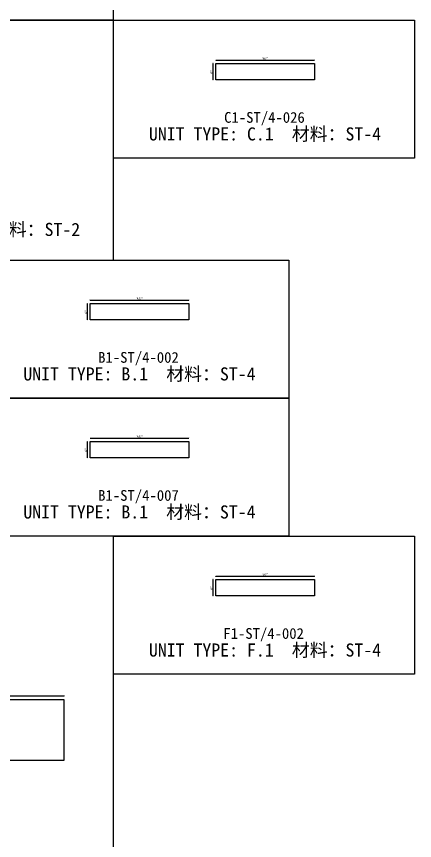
# Model space of a CAD drawing. Header units: millimetres. Extents: x -46966 to 138077, y -48408 to 2116.
# Drawn here: x 35446 to 39139, y -19305 to -11649 of the extents above; entities that cross this region are included whole.
import ezdxf
from ezdxf.enums import TextEntityAlignment as Align

# ---------------------------------------------------------------- set-up
doc = ezdxf.new("R2010")
doc.units = ezdxf.units.MM
doc.layers.add('PART_NUMBER', color=3, linetype='Continuous')
doc.styles.add('样式 1', font='')
doc.styles.get('样式 1').set_extended_font_data('NSimSun')
doc.dimstyles.new('副本 ISO-25', dxfattribs={"dimtxt": 25, "dimasz": 10, "dimexe": 1.5, "dimexo": 0.5, "dimtad": 1, "dimlfac": 0.03937, "dimlunit": 5, "dimtxsty": '样式 1', "dimblk": 'ARCHTICK', "dimcen": 2.5, "dimclrd": 256, "dimclrt": 1, "dimazin": 3, "dimtfac": 1, "dimtmove": 0, "dimatfit": 3, "dimfxlon": 1})

# ---------------------------------------------------------------- blocks, each defined once
blk = doc.blocks.new('_ArchTick')
at = {"color": 0, "linetype": 'ByBlock', "const_width": 0.15}
blk.add_lwpolyline([(-0.5, -0.5), (0.5, 0.5)], dxfattribs=at)
blk = doc.blocks.new('*D1009')
at = {"color": 0, "lineweight": -2, "transparency": 16777216}
for p, q in [((37296.2, -12056.2), (37296.2, -12053.7)), ((38210.6, -12056.2), (38210.6, -12053.7))]:
    blk.add_line(p, q, dxfattribs=at)
at = {"lineweight": -2, "transparency": 16777216}
blk.add_line((37296.2, -12055.2), (38210.6, -12055.2), dxfattribs=at)
at = {"layer": 'Defpoints', "color": 0, "transparency": 16777216}
for p in [(37296.2, -12086), (38210.6, -12055.2), (38210.6, -12086)]:
    blk.add_point(p, dxfattribs=at)
at = {"lineweight": -2, "transparency": 16777216, "xscale": 10, "yscale": 10, "zscale": 10, "rotation": 180}
blk.add_blockref('_ArchTick', (37296.2, -12055.2), dxfattribs=at)
at = {"lineweight": -2, "transparency": 16777216, "xscale": 10, "yscale": 10, "zscale": 10}
blk.add_blockref('_ArchTick', (38210.6, -12055.2), dxfattribs=at)
at = {"color": 1, "transparency": 16777216, "insert": (37753.4, -12042.1), "char_height": 25, "attachment_point": 5, "style": '样式 1'}
blk.add_mtext('\\A1;36"', dxfattribs=at)
blk = doc.blocks.new('*D1010')
at = {"color": 0, "lineweight": -2, "transparency": 16777216}
for p, q in [((37271.3, -12086), (37268.8, -12086)), ((37271.3, -12238.4), (37268.8, -12238.4))]:
    blk.add_line(p, q, dxfattribs=at)
at = {"lineweight": -2, "transparency": 16777216}
blk.add_line((37270.3, -12238.4), (37270.3, -12086), dxfattribs=at)
at = {"layer": 'Defpoints', "color": 0, "transparency": 16777216}
for p in [(37270.3, -12086), (37296.2, -12086), (37296.2, -12238.4)]:
    blk.add_point(p, dxfattribs=at)
at = {"lineweight": -2, "transparency": 16777216, "xscale": 10, "yscale": 10, "zscale": 10}
for p, rotation in [((37270.3, -12086), 90), ((37270.3, -12238.4), 270)]:
    blk.add_blockref('_ArchTick', p, dxfattribs=dict(at, rotation=rotation))
at = {"color": 1, "transparency": 16777216, "insert": (37257.2, -12162.2), "char_height": 25, "attachment_point": 5, "rotation": 90, "style": '样式 1'}
blk.add_mtext('\\A1;6"', dxfattribs=at)
blk = doc.blocks.new('*D1017')
at = {"color": 0, "lineweight": -2, "transparency": 16777216}
for p, q in [((36131.2, -14285.7), (36131.2, -14283.2)), ((37045.6, -14285.7), (37045.6, -14283.2))]:
    blk.add_line(p, q, dxfattribs=at)
at = {"lineweight": -2, "transparency": 16777216}
blk.add_line((36131.2, -14284.7), (37045.6, -14284.7), dxfattribs=at)
at = {"layer": 'Defpoints', "color": 0, "transparency": 16777216}
for p in [(36131.2, -14315.6), (37045.6, -14284.7), (37045.6, -14315.6)]:
    blk.add_point(p, dxfattribs=at)
at = {"lineweight": -2, "transparency": 16777216, "xscale": 10, "yscale": 10, "zscale": 10, "rotation": 180}
blk.add_blockref('_ArchTick', (36131.2, -14284.7), dxfattribs=at)
at = {"lineweight": -2, "transparency": 16777216, "xscale": 10, "yscale": 10, "zscale": 10}
blk.add_blockref('_ArchTick', (37045.6, -14284.7), dxfattribs=at)
at = {"color": 1, "transparency": 16777216, "insert": (36588.4, -14271.6), "char_height": 25, "attachment_point": 5, "style": '样式 1'}
blk.add_mtext('\\A1;36"', dxfattribs=at)
blk = doc.blocks.new('*D1018')
at = {"color": 0, "lineweight": -2, "transparency": 16777216}
for p, q in [((36106.3, -14315.6), (36103.8, -14315.6)), ((36106.3, -14468), (36103.8, -14468))]:
    blk.add_line(p, q, dxfattribs=at)
at = {"lineweight": -2, "transparency": 16777216}
blk.add_line((36105.3, -14468), (36105.3, -14315.6), dxfattribs=at)
at = {"layer": 'Defpoints', "color": 0, "transparency": 16777216}
for p in [(36105.3, -14315.6), (36131.2, -14315.6), (36131.2, -14468)]:
    blk.add_point(p, dxfattribs=at)
at = {"lineweight": -2, "transparency": 16777216, "xscale": 10, "yscale": 10, "zscale": 10}
for p, rotation in [((36105.3, -14315.6), 90), ((36105.3, -14468), 270)]:
    blk.add_blockref('_ArchTick', p, dxfattribs=dict(at, rotation=rotation))
at = {"color": 1, "transparency": 16777216, "insert": (36092.2, -14391.8), "char_height": 25, "attachment_point": 5, "rotation": 90, "style": '样式 1'}
blk.add_mtext('\\A1;6"', dxfattribs=at)
blk = doc.blocks.new('*D1025')
at = {"color": 0, "lineweight": -2, "transparency": 16777216}
for p, q in [((36131.2, -15568.1), (36131.2, -15565.6)), ((37045.6, -15568.1), (37045.6, -15565.6))]:
    blk.add_line(p, q, dxfattribs=at)
at = {"lineweight": -2, "transparency": 16777216}
blk.add_line((36131.2, -15567.1), (37045.6, -15567.1), dxfattribs=at)
at = {"layer": 'Defpoints', "color": 0, "transparency": 16777216}
for p in [(36131.2, -15598), (37045.6, -15567.1), (37045.6, -15598)]:
    blk.add_point(p, dxfattribs=at)
at = {"lineweight": -2, "transparency": 16777216, "xscale": 10, "yscale": 10, "zscale": 10, "rotation": 180}
blk.add_blockref('_ArchTick', (36131.2, -15567.1), dxfattribs=at)
at = {"lineweight": -2, "transparency": 16777216, "xscale": 10, "yscale": 10, "zscale": 10}
blk.add_blockref('_ArchTick', (37045.6, -15567.1), dxfattribs=at)
at = {"color": 1, "transparency": 16777216, "insert": (36588.4, -15554), "char_height": 25, "attachment_point": 5, "style": '样式 1'}
blk.add_mtext('\\A1;36"', dxfattribs=at)
blk = doc.blocks.new('*D1026')
at = {"color": 0, "lineweight": -2, "transparency": 16777216}
for p, q in [((36106.3, -15598), (36103.8, -15598)), ((36106.3, -15750.4), (36103.8, -15750.4))]:
    blk.add_line(p, q, dxfattribs=at)
at = {"lineweight": -2, "transparency": 16777216}
blk.add_line((36105.3, -15750.4), (36105.3, -15598), dxfattribs=at)
at = {"layer": 'Defpoints', "color": 0, "transparency": 16777216}
for p in [(36105.3, -15598), (36131.2, -15598), (36131.2, -15750.4)]:
    blk.add_point(p, dxfattribs=at)
at = {"lineweight": -2, "transparency": 16777216, "xscale": 10, "yscale": 10, "zscale": 10}
for p, rotation in [((36105.3, -15598), 90), ((36105.3, -15750.4), 270)]:
    blk.add_blockref('_ArchTick', p, dxfattribs=dict(at, rotation=rotation))
at = {"color": 1, "transparency": 16777216, "insert": (36092.2, -15674.2), "char_height": 25, "attachment_point": 5, "rotation": 90, "style": '样式 1'}
blk.add_mtext('\\A1;6"', dxfattribs=at)
blk = doc.blocks.new('*D1037')
at = {"color": 0, "lineweight": -2, "transparency": 16777216}
for p, q in [((34039.4, -17962.8), (34039.4, -17960.3)), ((35887.3, -17962.8), (35887.3, -17960.3))]:
    blk.add_line(p, q, dxfattribs=at)
at = {"lineweight": -2, "transparency": 16777216}
blk.add_line((34039.4, -17961.8), (35887.3, -17961.8), dxfattribs=at)
at = {"layer": 'Defpoints', "color": 0, "transparency": 16777216}
for p in [(35887.3, -17961.8), (34039.4, -17998.2), (35887.3, -17998.2)]:
    blk.add_point(p, dxfattribs=at)
at = {"lineweight": -2, "transparency": 16777216, "xscale": 10, "yscale": 10, "zscale": 10, "rotation": 180}
blk.add_blockref('_ArchTick', (34039.4, -17961.8), dxfattribs=at)
at = {"lineweight": -2, "transparency": 16777216, "xscale": 10, "yscale": 10, "zscale": 10}
blk.add_blockref('_ArchTick', (35887.3, -17961.8), dxfattribs=at)
at = {"color": 1, "transparency": 16777216, "insert": (34963.3, -17932.7), "char_height": 25, "attachment_point": 5, "style": '样式 1'}
blk.add_mtext('\\A1;72{\\H1x;\\S3/4;}"', dxfattribs=at)
blk = doc.blocks.new('*D1039')
at = {"color": 0, "lineweight": -2, "transparency": 16777216}
for p, q in [((37296.2, -16850.5), (37296.2, -16848)), ((38210.6, -16850.5), (38210.6, -16848))]:
    blk.add_line(p, q, dxfattribs=at)
at = {"lineweight": -2, "transparency": 16777216}
blk.add_line((37296.2, -16849.5), (38210.6, -16849.5), dxfattribs=at)
at = {"layer": 'Defpoints', "color": 0, "transparency": 16777216}
for p in [(37296.2, -16880.4), (38210.6, -16849.5), (38210.6, -16880.4)]:
    blk.add_point(p, dxfattribs=at)
at = {"lineweight": -2, "transparency": 16777216, "xscale": 10, "yscale": 10, "zscale": 10, "rotation": 180}
blk.add_blockref('_ArchTick', (37296.2, -16849.5), dxfattribs=at)
at = {"lineweight": -2, "transparency": 16777216, "xscale": 10, "yscale": 10, "zscale": 10}
blk.add_blockref('_ArchTick', (38210.6, -16849.5), dxfattribs=at)
at = {"color": 1, "transparency": 16777216, "insert": (37753.4, -16836.4), "char_height": 25, "attachment_point": 5, "style": '样式 1'}
blk.add_mtext('\\A1;36"', dxfattribs=at)
blk = doc.blocks.new('*D1040')
at = {"color": 0, "lineweight": -2, "transparency": 16777216}
for p, q in [((37271.3, -16880.4), (37268.8, -16880.4)), ((37271.3, -17032.8), (37268.8, -17032.8))]:
    blk.add_line(p, q, dxfattribs=at)
at = {"lineweight": -2, "transparency": 16777216}
blk.add_line((37270.3, -17032.8), (37270.3, -16880.4), dxfattribs=at)
at = {"layer": 'Defpoints', "color": 0, "transparency": 16777216}
for p in [(37270.3, -16880.4), (37296.2, -16880.4), (37296.2, -17032.8)]:
    blk.add_point(p, dxfattribs=at)
at = {"lineweight": -2, "transparency": 16777216, "xscale": 10, "yscale": 10, "zscale": 10}
for p, rotation in [((37270.3, -16880.4), 90), ((37270.3, -17032.8), 270)]:
    blk.add_blockref('_ArchTick', p, dxfattribs=dict(at, rotation=rotation))
at = {"color": 1, "transparency": 16777216, "insert": (37257.2, -16956.6), "char_height": 25, "attachment_point": 5, "rotation": 90, "style": '样式 1'}
blk.add_mtext('\\A1;6"', dxfattribs=at)

msp = doc.modelspace()

# ---------------------------------------------------------------- linework, layer by layer
at = {"color": 1}
for points in [[(33554.981, -11682.281), (36346.855, -11682.281), (36346.855, -9452.714), (33554.981, -9452.714)], [(33554.981, -13911.848), (36346.855, -13911.848), (36346.855, -11682.281), (33554.981, -11682.281)], [(36346.855, -11682.281), (39138.729, -11682.281), (39138.729, -12964.678), (36346.855, -12964.678)], [(35181.848, -13911.848), (37973.722, -13911.848), (37973.722, -15194.246), (35181.848, -15194.246)], [(35181.848, -15194.246), (37973.722, -15194.246), (37973.722, -16476.643), (35181.848, -16476.643)], [(33554.981, -19758.7), (36346.855, -19758.7), (36346.855, -16476.643), (33554.981, -16476.643)], [(36346.855, -16476.643), (39138.729, -16476.643), (39138.729, -17759.041), (36346.855, -17759.041)]]:
    msp.add_lwpolyline(points, close=True, dxfattribs=at)
for points in [[(37296.174, -12086.017), (38210.574, -12086.017), (38210.574, -12238.417), (37296.174, -12238.417)], [(36131.167, -14315.584), (37045.567, -14315.584), (37045.567, -14467.984), (36131.167, -14467.984)], [(36131.167, -15597.982), (37045.567, -15597.982), (37045.567, -15750.382), (36131.167, -15750.382)], [(37296.174, -16880.38), (38210.574, -16880.38), (38210.574, -17032.78), (37296.174, -17032.78)], [(35887.251, -17998.247), (34039.401, -17998.247), (34039.401, -18557.047), (35887.251, -18557.047)]]:
    msp.add_lwpolyline(points, close=True)

# ---------------------------------------------------------------- texts
at = {"style": '样式 1'}
for s, p in [('UNIT TYPE: C.1', (36674.483, -12801.174)), ('材料：ST-4', (38000.764, -12801.174)), ('材料：ST-2', (35208.889, -13688.353)), ('UNIT TYPE: B.1', (35509.476, -15030.741)), ('材料：ST-4', (36835.757, -15030.741)), ('UNIT TYPE: B.1', (35509.476, -16313.139)), ('材料：ST-4', (36835.757, -16313.139)), ('UNIT TYPE: F.1', (36674.483, -17595.537)), ('材料：ST-4', (38000.764, -17595.537))]:
    msp.add_text(s, height=121.5865, dxfattribs=at).set_placement(p)
at = {"layer": 'PART_NUMBER', "color": 3, "style": '样式 1'}
for s, p in [('C1-ST/4-026', (37746.719, -12586.848)), ('B1-ST/4-002', (36577.857, -14816.415)), ('B1-ST/4-007', (36577.857, -16098.812)), ('F1-ST/4-002', (37738.942, -17381.21))]:
    msp.add_text(s, height=100, dxfattribs=at).set_placement(p, align=Align.MIDDLE_CENTER)

# ---------------------------------------------------------------- dimensions: what is measured, and where the dimension line sits
for base, p1, p2, picture, middle in [((37270.339, -12086.017), (37296.174, -12238.417), (37296.174, -12086.017), '*D1010', (37257.214, -12162.217)), ((36105.332, -14315.584), (36131.167, -14467.984), (36131.167, -14315.584), '*D1018', (36092.207, -14391.784)), ((36105.332, -15597.982), (36131.167, -15750.382), (36131.167, -15597.982), '*D1026', (36092.207, -15674.182)), ((37270.339, -16880.38), (37296.174, -17032.78), (37296.174, -16880.38), '*D1040', (37257.214, -16956.58))]:
    dim = msp.add_linear_dim(base=base, p1=p1, p2=p2, angle=90, dimstyle='副本 ISO-25')
    dim.commit()
    dim.dimension.update_dxf_attribs({"geometry": picture, "text_midpoint": middle})
for base, p1, p2, picture, middle in [((38210.574, -12055.181), (37296.174, -12086.017), (38210.574, -12086.017), '*D1009', (37753.374, -12042.056)), ((37045.567, -14284.749), (36131.167, -14315.584), (37045.567, -14315.584), '*D1017', (36588.367, -14271.624)), ((37045.567, -15567.146), (36131.167, -15597.982), (37045.567, -15597.982), '*D1025', (36588.367, -15554.021)), ((38210.574, -16849.544), (37296.174, -16880.38), (38210.574, -16880.38), '*D1039', (37753.374, -16836.419)), ((35887.251, -17961.787), (34039.401, -17998.247), (35887.251, -17998.247), '*D1037', (34963.326, -17932.693))]:
    dim = msp.add_linear_dim(base=base, p1=p1, p2=p2, dimstyle='副本 ISO-25')
    dim.commit()
    dim.dimension.update_dxf_attribs({"geometry": picture, "text_midpoint": middle})

doc.saveas('drawing.dxf')
